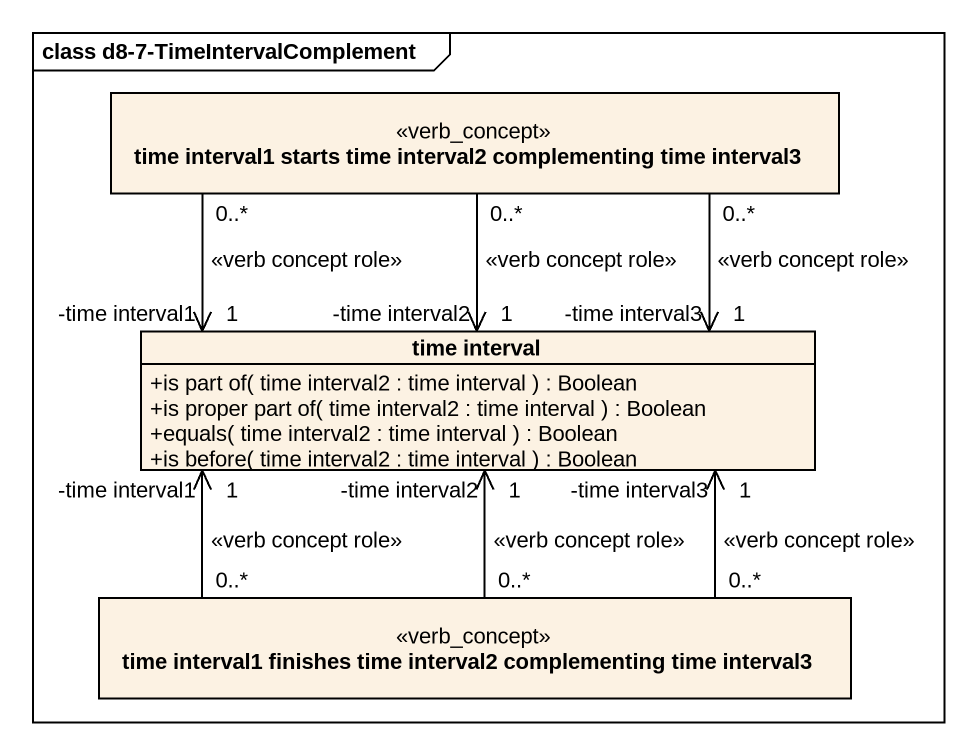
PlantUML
@startuml
mainframe class d8-7-TimeIntervalComplement
hide circle
hide empty members
skinparam classAttributeIconSize 0
class "time interval1 starts time interval2 complementing time interval3" as time_interval1_starts_time <<verb_concept>>
class "time interval" as time_interval {
  +is part of( time interval2 : time interval ) : Boolean
  +is proper part of( time interval2 : time interval ) : Boolean
  +equals( time interval2 : time interval ) : Boolean
  +is before( time interval2 : time interval ) : Boolean
}
class "time interval1 finishes time interval2 complementing time interval3" as time_interval1_finishes <<verb_concept>>
time_interval1_starts_time "0..*" --> "-time interval1\n1" time_interval : <<verb concept role>>
time_interval1_starts_time "0..*" --> "-time interval2\n1" time_interval : <<verb concept role>>
time_interval1_starts_time "0..*" --> "-time interval3\n1" time_interval : <<verb concept role>>
time_interval1_finishes "0..*" -up-> "-time interval1\n1" time_interval : <<verb concept role>>
time_interval1_finishes "0..*" -up-> "-time interval2\n1" time_interval : <<verb concept role>>
time_interval1_finishes "0..*" -up-> "-time interval3\n1" time_interval : <<verb concept role>>
@enduml
